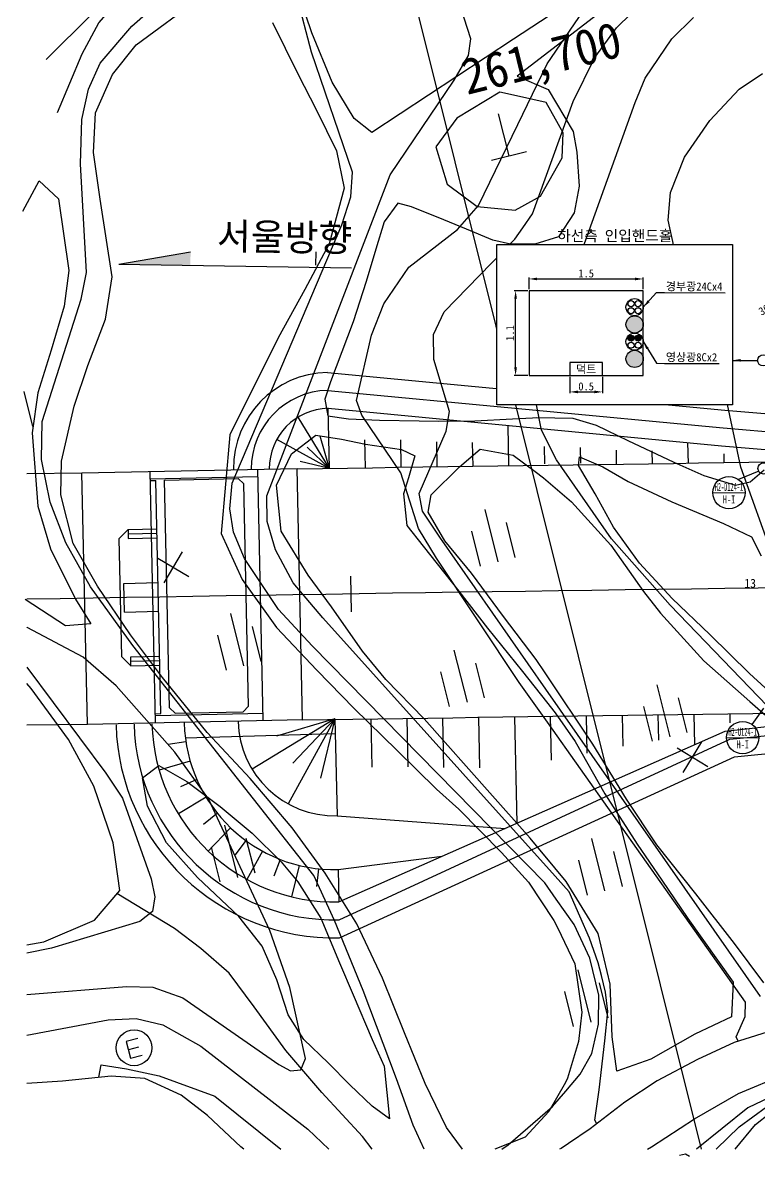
# Model space of a CAD drawing. Header units: millimetres. Extents: x 17866 to 18193, y 67412 to 67509.
# Drawn here: x 18022.4 to 18063.5, y 67411.5 to 67474.7 of the extents above; entities that cross this region are included whole.
import ezdxf
from ezdxf.enums import TextEntityAlignment as Align

# ---------------------------------------------------------------- set-up
doc = ezdxf.new("R2010")
doc.units = ezdxf.units.MM
doc.set_wipeout_variables(frame=1)
doc.header["$PDMODE"] = 35
for name, color, linetype in [('TT-MANH', 4, 'Continuous'), ('TX-LINE', 2, 'Continuous'), ('TZ-BASE', 253, 'Continuous'), ('TZ-DIMS', 1, 'Continuous'), ('TZ-LEAL', 1, 'Continuous'), ('TZ-LEAT', 3, 'Continuous'), ('TZ-LINE', 7, 'Continuous'), ('TZ-TEX2', 3, 'Continuous'), ('TZ-TEXT', 6, 'Continuous')]:
    doc.layers.add(name, color=color, linetype=linetype)
doc.styles.add('GR', font='GulimChe.ttf')
doc.styles.get("Standard").update_dxf_attribs({"font": 'GulimChe.ttf'})
doc.dimstyles.new('D150', dxfattribs={"dimscale": 0.15, "dimtxt": 3, "dimasz": 3, "dimexe": 0.5, "dimexo": 0.5, "dimgap": 0.5, "dimtad": 1, "dimdec": 0, "dimzin": 1, "dimdsep": 46, "dimlunit": 6, "dimtxsty": 'Standard', "dimcen": 1, "dimclrd": 1, "dimclre": 1, "dimclrt": 3, "dimadec": 0, "dimazin": 0, "dimtfac": 1, "dimtdec": 0, "dimtix": 1, "dimtmove": 2, "dimatfit": 3, "dimfxl": 0, "dimtvp": 2, "dimlwd": -1, "dimlwe": -1, "dimarcsym": 0})
doc.dimstyles.new('지시선150', dxfattribs={"dimscale": 0.15, "dimtxt": 3, "dimasz": 3, "dimexe": 0.5, "dimexo": 0.5, "dimgap": 0.5, "dimtad": 1, "dimdec": 0, "dimzin": 1, "dimdsep": 46, "dimlunit": 6, "dimtxsty": 'Standard', "dimcen": 1, "dimclrd": 6, "dimclre": 6, "dimclrt": 3, "dimadec": 0, "dimazin": 0, "dimtfac": 1, "dimtdec": 0, "dimtix": 1, "dimtmove": 2, "dimatfit": 3, "dimfxl": 0, "dimtvp": 2, "dimlwd": -1, "dimlwe": -1, "dimarcsym": 0})

# ---------------------------------------------------------------- blocks, each defined once
blk = doc.blocks.new('*D16')
at = {"layer": 'Defpoints', "color": 0, "ltscale": 2}
for p in [(18052.929, 67455.028), (18054.748, 67455.028), (18054.748, 67454.11)]:
    blk.add_point(p, dxfattribs=at)
at = {"layer": 'TZ-DIMS', "color": 1, "ltscale": 2}
for p, q in [((18052.929, 67454.953), (18052.929, 67454.035)), ((18054.748, 67454.953), (18054.748, 67454.035)), ((18053.379, 67454.11), (18054.298, 67454.11))]:
    blk.add_line(p, q, dxfattribs=at)
for points in [[(18053.379, 67454.185), (18053.379, 67454.035), (18052.929, 67454.11)], [(18054.298, 67454.185), (18054.298, 67454.035), (18054.748, 67454.11)]]:
    blk.add_solid(points, dxfattribs=at)
at = {"layer": 'TZ-DIMS', "color": 3, "ltscale": 2, "insert": (18053.838, 67454.415), "char_height": 0.45, "attachment_point": 5}
blk.add_mtext('0.5', dxfattribs=at)
blk = doc.blocks.new('*D17')
at = {"layer": 'Defpoints', "color": 0, "ltscale": 2}
for p in [(18049.906, 67459.753), (18050.658, 67459.753), (18050.658, 67455.028)]:
    blk.add_point(p, dxfattribs=at)
at = {"layer": 'TZ-DIMS', "color": 1, "ltscale": 2}
for p, q in [((18050.583, 67459.753), (18049.831, 67459.753)), ((18049.906, 67455.478), (18049.906, 67459.303)), ((18050.583, 67455.028), (18049.831, 67455.028))]:
    blk.add_line(p, q, dxfattribs=at)
for points in [[(18049.831, 67459.303), (18049.981, 67459.303), (18049.906, 67459.753)], [(18049.831, 67455.478), (18049.981, 67455.478), (18049.906, 67455.028)]]:
    blk.add_solid(points, dxfattribs=at)
at = {"layer": 'TZ-DIMS', "color": 3, "ltscale": 2, "insert": (18049.6, 67457.391), "char_height": 0.45, "attachment_point": 5, "rotation": 90}
blk.add_mtext('1.1', dxfattribs=at)
blk = doc.blocks.new('*D18')
at = {"layer": 'Defpoints', "color": 0, "ltscale": 2}
for p in [(18057.018, 67460.406), (18050.658, 67459.753), (18057.018, 67459.753)]:
    blk.add_point(p, dxfattribs=at)
at = {"layer": 'TZ-DIMS', "color": 1, "ltscale": 2}
for p, q in [((18050.658, 67459.828), (18050.658, 67460.481)), ((18051.108, 67460.406), (18056.568, 67460.406)), ((18057.018, 67459.828), (18057.018, 67460.481))]:
    blk.add_line(p, q, dxfattribs=at)
for points in [[(18051.108, 67460.481), (18051.108, 67460.331), (18050.658, 67460.406)], [(18056.568, 67460.481), (18056.568, 67460.331), (18057.018, 67460.406)]]:
    blk.add_solid(points, dxfattribs=at)
at = {"layer": 'TZ-DIMS', "color": 3, "ltscale": 2, "insert": (18053.838, 67460.712), "char_height": 0.45, "attachment_point": 5}
blk.add_mtext('1.5', dxfattribs=at)

msp = doc.modelspace()

# ---------------------------------------------------------------- hatches: boundary and pattern name
at = {"layer": 'TZ-BASE'}
msp.add_hatch(color=256, dxfattribs=at).paths.add_polyline_path([(18031.795, 67461.911), (18027.805, 67461.231), (18031.783, 67461.168)])

# ---------------------------------------------------------------- linework, layer by layer
at = {"layer": 'TT-MANH'}
for centre in [(18063.71, 67455.87, -21590.237), (18063.727, 67449.846, -21590.237)]:
    msp.add_circle(centre, 0.315, dxfattribs=at)
at = {"layer": 'TZ-BASE'}
for p, q in [((18060.262, 67411.897, -21590.237), (18042.933, 67481.397, -21590.237)), ((18056.679, 67478.303, -21646.146), (18049.792, 67473.77, -21646.146)), ((18026.69, 67474.673, -21650.237), (18029.464, 67477.891, -21650.237)), ((18028.515, 67474.493, -21649.237), (18032.429, 67477.952, -21649.237)), ((18038.538, 67473.045, -21648.237), (18037.35, 67477.563, -21648.237)), ((18047.406, 67473.791, -21647.237), (18046.393, 67476.933, -21647.237)), ((18057.069, 67477.156, -21641.213), (18049.989, 67471.715, -21641.213)), ((18051.667, 67472.393, -21646.237), (18055.043, 67477.346, -21646.237)), ((18028.767, 67473.463, -21648.445), (18032.487, 67476.207, -21648.445)), ((18038.546, 67474.121, -21646.146), (18037.714, 67476.626, -21646.146)), ((18055.524, 67474.41, -21645.237), (18057.15, 67475.992, -21645.237)), ((18023.752, 67472.637, -21610.091), (18026.312, 67475.182, -21610.091)), ((18058.613, 67473.781, -21644.237), (18059.823, 67474.98, -21644.237)), ((18025.747, 67472.956, -21650.237), (18026.69, 67474.673, -21650.237)), ((18026.758, 67472.434, -21649.237), (18028.515, 67474.493, -21649.237)), ((18036.354, 67474.699, -21648.445), (18037.775, 67471.833, -21648.445)), ((18054.321, 67472.747, -21645.237), (18055.524, 67474.41, -21645.237)), ((18039.68, 67471.372, -21646.146), (18038.546, 67474.121, -21646.146)), ((18049.792, 67473.77, -21646.146), (18041.901, 67468.576, -21646.146)), ((18047.281, 67472.86, -21647.237), (18047.406, 67473.791, -21647.237)), ((18057.124, 67471.59, -21644.237), (18058.613, 67473.781, -21644.237)), ((18027.439, 67471.805, -21648.445), (18028.767, 67473.463, -21648.445)), ((18040.809, 67466.367, -21648.237), (18038.538, 67473.045, -21648.237)), ((18024.384, 67469.692, -21650.237), (18025.747, 67472.956, -21650.237)), ((18026.102, 67470.982, -21649.237), (18026.758, 67472.434, -21649.237)), ((18046.484, 67471.48, -21647.237), (18047.281, 67472.86, -21647.237)), ((18050.028, 67469.018, -21646.237), (18051.667, 67472.393, -21646.237)), ((18053.12, 67470.303, -21645.237), (18054.321, 67472.747, -21645.237)), ((18026.488, 67469.672, -21648.445), (18027.439, 67471.805, -21648.445)), ((18037.775, 67471.833, -21648.445), (18038.817, 67469.82, -21648.445)), ((18049.989, 67471.715, -21641.213), (18051.713, 67470.969, -21641.213)), ((18062.358, 67470.983, -21643.237), (18063.668, 67471.855, -21643.237)), ((18040.91, 67469.351, -21646.146), (18039.68, 67471.372, -21646.146)), ((18042.916, 67466.21, -21647.237), (18046.484, 67471.48, -21647.237)), ((18056.563, 67470.249, -21644.237), (18057.124, 67471.59, -21644.237)), ((18025.728, 67469.291, -21649.237), (18026.102, 67470.982, -21649.237)), ((18049.025, 67470.81, -21645.702), (18046.639, 67469.366, -21645.702)), ((18049.95, 67470.605, -21645.702), (18049.025, 67470.81, -21645.702)), ((18051.615, 67470.235, -21645.702), (18049.95, 67470.605, -21645.702)), ((18051.713, 67470.969, -21641.213), (18053.117, 67468.627, -21641.213)), ((18060.733, 67469.233, -21643.237), (18062.358, 67470.983, -21643.237)), ((18038.817, 67469.82, -21648.445), (18039.931, 67467.553, -21648.445)), ((18050.856, 67464.044, -21645.237), (18053.12, 67470.303, -21645.237)), ((18051.096, 67454.989, -21644.237), (18056.563, 67470.249, -21644.237)), ((18052.566, 67468.541, -21645.702), (18051.615, 67470.235, -21645.702)), ((18025.668, 67466.828, -21649.237), (18025.728, 67469.291, -21649.237)), ((18026.39, 67467.458, -21648.445), (18026.488, 67469.672, -21648.445)), ((18041.901, 67468.576, -21646.146), (18040.91, 67469.351, -21646.146)), ((18046.639, 67469.366, -21645.702), (18045.46, 67467.765, -21645.702)), ((18059.321, 67467.187, -21643.237), (18060.733, 67469.233, -21643.237)), ((18047.838, 67464.505, -21646.237), (18050.028, 67469.018, -21646.237)), ((18053.117, 67468.627, -21641.213), (18053.317, 67467.468, -21641.213)), ((18052.506, 67467.162, -21645.702), (18052.566, 67468.541, -21645.702)), ((18026.757, 67464.848, -21648.445), (18026.39, 67467.458, -21648.445)), ((18039.931, 67467.553, -21648.445), (18040.362, 67465.463, -21648.445)), ((18045.46, 67467.765, -21645.702), (18046.101, 67465.686, -21645.702)), ((18053.317, 67467.468, -21641.213), (18053.443, 67465.579, -21641.213)), ((18025.997, 67460.77, -21649.237), (18025.668, 67466.828, -21649.237)), ((18051.303, 67465.019, -21645.702), (18052.506, 67467.162, -21645.702)), ((18058.54, 67465.227, -21643.237), (18059.321, 67467.187, -21643.237)), ((18036.042, 67448.309, -21647.237), (18042.916, 67466.21, -21647.237)), ((18040.734, 67464.992, -21648.237), (18040.809, 67466.367, -21648.237)), ((18022.439, 67464.18, -21649.887), (18023.35, 67465.876, -21649.887)), ((18023.35, 67465.876, -21649.887), (18024.436, 67464.865, -21649.887)), ((18040.362, 67465.463, -21648.445), (18039.514, 67462.362, -21648.445)), ((18046.101, 67465.686, -21645.702), (18047.762, 67464.442, -21645.702)), ((18053.443, 67465.579, -21641.213), (18053.168, 67464.084, -21641.213)), ((18024.436, 67464.865, -21649.887), (18025.014, 67460.886, -21649.887)), ((18027.425, 67460.529, -21648.445), (18026.757, 67464.848, -21648.445)), ((18040.222, 67463.43, -21648.237), (18040.734, 67464.992, -21648.237)), ((18050.255, 67464.445, -21645.702), (18051.303, 67465.019, -21645.702)), ((18058.405, 67463.688, -21643.237), (18058.54, 67465.227, -21643.237)), ((18043.338, 67464.621, -21641.213), (18042.581, 67463.587, -21641.213)), ((18044.103, 67464.42, -21641.213), (18043.338, 67464.621, -21641.213)), ((18045.912, 67463.692, -21641.213), (18044.103, 67464.42, -21641.213)), ((18046.673, 67463.157, -21646.237), (18047.838, 67464.505, -21646.237)), ((18047.762, 67464.442, -21645.702), (18049.887, 67464.243, -21645.702)), ((18049.887, 67464.243, -21645.702), (18050.255, 67464.445, -21645.702)), ((18042.581, 67463.587, -21641.213), (18042.117, 67462.06, -21641.213)), ((18047.165, 67463.177, -21641.213), (18045.912, 67463.692, -21641.213)), ((18050.314, 67463.257, -21645.237), (18050.856, 67464.044, -21645.237)), ((18053.168, 67464.084, -21641.213), (18052.294, 67462.763, -21641.213)), ((18058.717, 67462.229, -21643.237), (18058.405, 67463.688, -21643.237)), ((18034.117, 67449.018, -21648.237), (18040.222, 67463.43, -21648.237)), ((18043.956, 67461.06, -21646.237), (18046.673, 67463.157, -21646.237)), ((18048.645, 67462.568, -21641.213), (18047.165, 67463.177, -21641.213)), ((18049.873, 67462.616, -21645.237), (18050.314, 67463.257, -21645.237)), ((18039.514, 67462.362, -21648.445), (18038.168, 67459.827, -21648.445)), ((18045.92, 67458.578, -21645.237), (18049.873, 67462.616, -21645.237)), ((18049.618, 67462.337, -21641.213), (18048.645, 67462.568, -21641.213)), ((18050.36, 67462.338, -21641.213), (18049.618, 67462.337, -21641.213)), ((18050.978, 67462.34, -21641.213), (18050.36, 67462.338, -21641.213)), ((18052.294, 67462.763, -21641.213), (18050.978, 67462.34, -21641.213)), ((18027.805, 67461.231, -21590.237), (18031.795, 67461.911, -21590.237)), ((18038.77, 67461.911, -21590.237), (18038.758, 67461.168, -21590.237)), ((18042.117, 67462.06, -21641.213), (18041.577, 67460.264, -21641.213)), ((18061.229, 67455.683, -21643.237), (18058.717, 67462.229, -21643.237)), ((18027.805, 67461.231, -21590.237), (18040.762, 67461.024, -21590.237)), ((18042.569, 67459.018, -21646.237), (18043.956, 67461.06, -21646.237)), ((18025.014, 67460.886, -21649.887), (18024.759, 67458.889, -21649.887)), ((18025.689, 67459.277, -21649.237), (18025.997, 67460.77, -21649.237)), ((18027.049, 67458.161, -21648.445), (18027.425, 67460.529, -21648.445)), ((18038.168, 67459.827, -21648.445), (18036.669, 67457.131, -21648.445)), ((18041.577, 67460.264, -21641.213), (18040.85, 67458.015, -21641.213)), ((18023.529, 67452.463, -21649.237), (18025.689, 67459.277, -21649.237)), ((18024.759, 67458.889, -21649.887), (18024.024, 67456.432, -21649.887)), ((18041.884, 67457.27, -21646.237), (18042.569, 67459.018, -21646.237)), ((18045.339, 67457.306, -21645.237), (18045.92, 67458.578, -21645.237)), ((18026.079, 67455.588, -21648.445), (18027.049, 67458.161, -21648.445)), ((18040.85, 67458.015, -21641.213), (18039.596, 67454.681, -21641.213)), ((18041.038, 67453.627, -21646.237), (18041.884, 67457.27, -21646.237)), ((18045.345, 67455.916, -21645.237), (18045.339, 67457.306, -21645.237)), ((18036.669, 67457.131, -21648.445), (18033.984, 67451.726, -21648.445)), ((18024.024, 67456.432, -21649.887), (18023.291, 67454.058, -21649.887)), ((18025.309, 67453.321, -21648.445), (18026.079, 67455.588, -21648.445)), ((18046.228, 67453.023, -21645.237), (18045.345, 67455.916, -21645.237)), ((18062.453, 67449.907, -21643.237), (18061.229, 67455.683, -21643.237)), ((18039.596, 67454.681, -21641.213), (18039.281, 67453.712, -21641.213)), ((18039.424, 67455.196, -21590.237), (18061.566, 67453.098, -21590.237)), ((18051.045, 67453.476, -21644.237), (18051.096, 67454.989, -21644.237)), ((18022.5, 67454.125, -21649.929), (18022.984, 67452.185, -21649.929)), ((18023.291, 67454.058, -21649.887), (18022.963, 67451.834, -21649.887)), ((18039.446, 67454.196, -21590.237), (18061.477, 67452.102, -21590.237)), ((18039.281, 67453.712, -21641.213), (18039.449, 67452.784, -21641.213)), ((18041.338, 67452.816, -21646.237), (18041.038, 67453.627, -21646.237)), ((18051.358, 67451.984, -21644.237), (18051.045, 67453.476, -21644.237)), ((18024.609, 67450.255, -21648.445), (18025.309, 67453.321, -21648.445)), ((18039.449, 67452.784, -21641.213), (18040.592, 67452.607, -21641.213)), ((18039.539, 67449.838, -21590.237), (18039.467, 67453.196, -21590.237)), ((18039.467, 67453.196, -21590.237), (18061.388, 67451.106, -21590.237)), ((18043.505, 67449.599, -21646.237), (18041.338, 67452.816, -21646.237)), ((18046.029, 67451.915, -21645.237), (18046.228, 67453.023, -21645.237)), ((18061.566, 67453.098, -21590.237), (18070.073, 67452.396, -21590.237)), ((18023.496, 67450.349, -21649.237), (18023.529, 67452.463, -21649.237)), ((18039.539, 67449.838, -21590.237), (18037.797, 67452.71, -21590.237)), ((18040.592, 67452.607, -21641.213), (18042.325, 67452.531, -21641.213)), ((18042.325, 67452.531, -21641.213), (18044.541, 67452.497, -21641.213)), ((18044.541, 67452.497, -21641.213), (18045.586, 67452.472, -21641.213)), ((18045.586, 67452.472, -21641.213), (18047.639, 67452.507, -21641.213)), ((18047.639, 67452.507, -21641.213), (18049.734, 67452.604, -21641.213)), ((18049.538, 67449.985, -21590.237), (18049.49, 67452.24, -21590.237)), ((18049.734, 67452.604, -21641.213), (18050.84, 67452.674, -21641.213)), ((18050.84, 67452.674, -21641.213), (18051.098, 67452.69, -21641.213)), ((18051.098, 67452.69, -21641.213), (18053.105, 67452.643, -21641.213)), ((18053.105, 67452.643, -21641.213), (18054.405, 67452.251, -21641.213)), ((18054.405, 67452.251, -21641.213), (18056.168, 67451.4, -21641.213)), ((18022.963, 67451.834, -21649.887), (18023.286, 67447.74, -21649.887)), ((18033.984, 67451.726, -21648.445), (18033.491, 67446.225, -21648.445)), ((18037.41, 67450.655, -21646.167), (18038.774, 67451.704, -21646.167)), ((18038.774, 67451.704, -21646.167), (18040.208, 67451.473, -21646.167)), ((18039.539, 67449.838, -21590.237), (18039.011, 67451.651, -21590.237)), ((18044.526, 67448.449, -21645.237), (18046.029, 67451.915, -21645.237)), ((18052.193, 67450.33, -21644.237), (18051.358, 67451.984, -21644.237)), ((18061.477, 67452.102, -21590.237), (18070.35, 67451.37, -21590.237)), ((18039.539, 67449.838, -21590.237), (18036.594, 67451.455, -21590.237)), ((18039.539, 67449.838, -21590.237), (18038.286, 67451.038, -21590.237)), ((18040.208, 67451.473, -21646.167), (18041.535, 67451.206, -21646.167)), ((18041.539, 67449.881, -21590.237), (18041.505, 67451.431, -21590.237)), ((18041.535, 67451.206, -21646.167), (18043.551, 67450.908, -21646.167)), ((18043.539, 67449.899, -21590.237), (18043.506, 67451.434, -21590.237)), ((18043.551, 67450.908, -21646.167), (18044.289, 67450.541, -21646.167)), ((18045.539, 67449.928, -21590.237), (18045.509, 67451.327, -21590.237)), ((18046.772, 67449.931, -21644.829), (18047.925, 67450.926, -21644.829)), ((18047.539, 67449.956, -21590.237), (18047.51, 67451.292, -21590.237)), ((18047.925, 67450.926, -21644.829), (18049.772, 67450.593, -21644.829)), ((18051.536, 67450.095, -21590.237), (18051.515, 67451.077, -21590.237)), ((18053.536, 67450.138, -21590.237), (18053.517, 67451.007, -21590.237)), ((18056.168, 67451.4, -21641.213), (18058.73, 67450.199, -21641.213)), ((18059.538, 67450.129, -21590.237), (18059.513, 67451.284, -21590.237)), ((18061.388, 67451.106, -21590.237), (18071.406, 67450.279, -21590.237)), ((18023.966, 67447.968, -21649.237), (18023.496, 67450.349, -21649.237)), ((18024.569, 67448.374, -21648.445), (18024.609, 67450.255, -21648.445)), ((18036.58, 67448.914, -21646.167), (18037.41, 67450.655, -21646.167)), ((18039.539, 67449.838, -21590.237), (18037.894, 67450.241, -21590.237)), ((18044.289, 67450.541, -21646.167), (18043.941, 67449.322, -21646.167)), ((18049.772, 67450.593, -21644.829), (18050.988, 67449.676, -21644.829)), ((18055.247, 67445.93, -21644.237), (18052.193, 67450.33, -21644.237)), ((18053.408, 67450.015, -21643.617), (18053.471, 67450.494, -21643.617)), ((18053.471, 67450.494, -21643.617), (18054.764, 67449.934, -21643.617)), ((18055.538, 67450.071, -21590.237), (18055.521, 67450.861, -21590.237)), ((18057.538, 67450.1, -21590.237), (18057.522, 67450.828, -21590.237)), ((18061.537, 67450.157, -21590.237), (18061.527, 67450.651, -21590.237)), ((18025.741, 67449.592, -21590.237), (18037.739, 67449.85, -21590.237)), ((18029.841, 67435.677, -21590.237), (18029.54, 67449.674, -21590.237)), ((18035.839, 67435.806, -21590.237), (18035.539, 67449.803, -21590.237)), ((18038.039, 67435.853, -21590.237), (18037.739, 67449.85, -21590.237)), ((18045.197, 67448.367, -21644.829), (18046.772, 67449.931, -21644.829)), ((18050.988, 67449.676, -21644.829), (18051.452, 67449.327, -21644.829)), ((18054.342, 67448.426, -21643.617), (18053.408, 67450.015, -21643.617)), ((18054.764, 67449.934, -21643.617), (18056.172, 67449.119, -21643.617)), ((18058.73, 67450.199, -21641.213), (18060.392, 67449.457, -21641.213)), ((18066.047, 67439.875, -21643.237), (18062.453, 67449.907, -21643.237)), ((18062.97, 67449.093, -21641.213), (18063.753, 67449.77, -21641.213)), ((18022.667, 67449.556, -21590.237), (18025.741, 67449.592, -21590.237)), ((18026.042, 67435.596, -21590.237), (18025.741, 67449.592, -21590.237)), ((18029.549, 67449.274, -21590.237), (18035.548, 67449.403, -21590.237)), ((18029.551, 67449.174, -21590.237), (18029.851, 67449.18, -21590.237)), ((18030.13, 67436.183, -21590.237), (18029.851, 67449.18, -21590.237)), ((18030.351, 67449.191, -21590.237), (18034.45, 67449.279, -21590.237)), ((18030.623, 67436.494, -21590.237), (18030.351, 67449.191, -21590.237)), ((18033.977, 67447.588, -21648.237), (18034.117, 67449.018, -21648.237)), ((18034.756, 67448.986, -21590.237), (18034.45, 67449.279, -21590.237)), ((18035.022, 67436.588, -21590.237), (18034.756, 67448.986, -21590.237)), ((18044.502, 67446.5, -21646.237), (18043.505, 67449.599, -21646.237)), ((18043.941, 67449.322, -21646.167), (18043.651, 67448.435, -21646.167)), ((18051.452, 67449.327, -21644.829), (18053.025, 67447.981, -21644.829)), ((18056.172, 67449.119, -21643.617), (18058.612, 67447.987, -21643.617)), ((18060.392, 67449.457, -21641.213), (18062.167, 67448.919, -21641.213)), ((18062.167, 67448.919, -21641.213), (18062.97, 67449.093, -21641.213)), ((18025.245, 67445.666, -21648.445), (18024.569, 67448.374, -21648.445)), ((18036.845, 67446.349, -21646.167), (18036.58, 67448.914, -21646.167)), ((18043.651, 67448.435, -21646.167), (18043.846, 67446.67, -21646.167)), ((18044.71, 67447.461, -21645.237), (18044.526, 67448.449, -21645.237)), ((18045.03, 67447.412, -21644.829), (18045.197, 67448.367, -21644.829)), ((18055.37, 67446.581, -21643.617), (18054.342, 67448.426, -21643.617)), ((18023.286, 67447.74, -21649.887), (18023.997, 67445.365, -21649.887)), ((18024.838, 67445.691, -21649.237), (18023.966, 67447.968, -21649.237)), ((18036.065, 67446.879, -21647.237), (18036.042, 67448.309, -21647.237)), ((18053.025, 67447.981, -21644.829), (18055.221, 67445.563, -21644.829)), ((18058.612, 67447.987, -21643.617), (18061.487, 67446.773, -21643.617)), ((18034.186, 67446.297, -21648.237), (18033.977, 67447.588, -21648.237)), ((18045.682, 67446.015, -21645.237), (18044.71, 67447.461, -21645.237)), ((18045.963, 67445.802, -21644.829), (18045.03, 67447.412, -21644.829)), ((18027.82, 67445.936, -21590.237), (18028.309, 67446.447, -21590.237)), ((18028.309, 67446.447, -21590.237), (18029.909, 67446.481, -21590.237)), ((18028.309, 67446.447, -21590.237), (18028.32, 67445.947, -21590.237)), ((18036.523, 67445.307, -21647.237), (18036.065, 67446.879, -21647.237)), ((18043.846, 67446.67, -21646.167), (18044.758, 67445.52, -21646.167)), ((18045.491, 67444.851, -21646.237), (18044.502, 67446.5, -21646.237)), ((18049.889, 67444.884, -21644.829), (18049.406, 67446.825, -21644.829)), ((18056.809, 67444.572, -21643.617), (18055.37, 67446.581, -21643.617)), ((18061.487, 67446.773, -21643.617), (18063.045, 67446.035, -21643.617)), ((18027.962, 67439.338, -21590.237), (18027.82, 67445.936, -21590.237)), ((18028.315, 67446.197, -21590.237), (18029.914, 67446.231, -21590.237)), ((18028.32, 67445.947, -21590.237), (18029.92, 67445.981, -21590.237)), ((18033.491, 67446.225, -21648.445), (18034.676, 67443.662, -21648.445)), ((18034.799, 67444.832, -21648.237), (18034.186, 67446.297, -21648.237)), ((18038.347, 67443.898, -21646.167), (18036.845, 67446.349, -21646.167)), ((18051.59, 67437.549, -21645.237), (18045.682, 67446.015, -21645.237)), ((18047.949, 67444.4, -21644.829), (18047.465, 67446.341, -21644.829)), ((18058.512, 67442.217, -21644.237), (18055.247, 67445.93, -21644.237)), ((18063.045, 67446.035, -21643.617), (18063.584, 67444.965, -21643.617)), ((18023.997, 67445.365, -21649.887), (18025.381, 67442.564, -21649.887)), ((18026.218, 67443.255, -21649.237), (18024.838, 67445.691, -21649.237)), ((18026.605, 67443.284, -21648.445), (18025.245, 67445.666, -21648.445)), ((18037.514, 67443.474, -21647.237), (18036.523, 67445.307, -21647.237)), ((18044.758, 67445.52, -21646.167), (18046.739, 67443.006, -21646.167)), ((18047.453, 67444, -21644.829), (18045.963, 67445.802, -21644.829)), ((18055.221, 67445.563, -21644.829), (18057.032, 67442.994, -21644.829)), ((18036.7, 67441.977, -21648.237), (18034.799, 67444.832, -21648.237)), ((18050.11, 67437.919, -21646.237), (18045.491, 67444.851, -21646.237)), ((18058.625, 67442.589, -21643.617), (18056.809, 67444.572, -21643.617)), ((18049.231, 67441.6, -21644.829), (18047.453, 67444, -21644.829)), ((18028.452, 67440.567, -21648.445), (18026.605, 67443.284, -21648.445)), ((18028.074, 67443.441, -21590.237), (18029.973, 67443.482, -21590.237)), ((18028.108, 67441.841, -21590.237), (18028.074, 67443.441, -21590.237)), ((18034.676, 67443.662, -21648.445), (18036.588, 67440.984, -21648.445)), ((18039.163, 67441.512, -21647.237), (18037.514, 67443.474, -21647.237)), ((18039.651, 67442.126, -21646.167), (18038.347, 67443.898, -21646.167)), ((18040.705, 67443.849, -21590.237), (18040.735, 67441.849, -21590.237)), ((18028.574, 67439.977, -21649.237), (18026.218, 67443.255, -21649.237)), ((18046.739, 67443.006, -21646.167), (18048.344, 67440.948, -21646.167)), ((18057.032, 67442.994, -21644.829), (18057.983, 67441.781, -21644.829)), ((18024.834, 67441.081, -21649.887), (18022.576, 67442.541, -21649.887)), ((18025.381, 67442.564, -21649.887), (18026.24, 67441.188, -21649.887)), ((18041.384, 67439.664, -21646.167), (18039.651, 67442.126, -21646.167)), ((18070.255, 67430.031, -21644.237), (18058.512, 67442.217, -21644.237)), ((18060.735, 67440.592, -21643.617), (18058.625, 67442.589, -21643.617)), ((18028.108, 67441.841, -21590.237), (18030.008, 67441.882, -21590.237)), ((18034.02, 67441.762, -21648.717), (18034.745, 67438.851, -21648.717)), ((18038.564, 67439.952, -21648.237), (18036.7, 67441.977, -21648.237)), ((18052.108, 67427.116, -21647.237), (18039.163, 67441.512, -21647.237)), ((18051.05, 67439.198, -21644.829), (18049.231, 67441.6, -21644.829)), ((18057.983, 67441.781, -21644.829), (18060.398, 67439.122, -21644.829)), ((18022.686, 67440.988, -21650.237), (18022.667, 67441.005, -21650.237)), ((18025.811, 67439.321, -21650.237), (18022.686, 67440.988, -21650.237)), ((18026.24, 67441.188, -21649.887), (18024.834, 67441.081, -21649.887)), ((18035.232, 67441.033, -21648.717), (18035.716, 67439.093, -21648.717)), ((18036.588, 67440.984, -21648.445), (18038.826, 67438.605, -21648.445)), ((18048.344, 67440.948, -21646.167), (18050.287, 67438.52, -21646.167)), ((18030.231, 67438.188, -21648.445), (18028.452, 67440.567, -21648.445)), ((18033.291, 67440.55, -21648.717), (18033.775, 67438.609, -21648.717)), ((18062.941, 67438.424, -21643.617), (18060.735, 67440.592, -21643.617)), ((18038.666, 67427.156, -21649.237), (18028.574, 67439.977, -21649.237)), ((18051.535, 67426.749, -21648.237), (18038.564, 67439.952, -21648.237)), ((18042.673, 67438.08, -21646.167), (18041.384, 67439.664, -21646.167)), ((18027.647, 67437.727, -21650.237), (18025.811, 67439.321, -21650.237)), ((18027.962, 67439.338, -21590.237), (18028.472, 67438.848, -21590.237)), ((18028.462, 67439.348, -21590.237), (18030.061, 67439.383, -21590.237)), ((18028.472, 67438.848, -21590.237), (18028.462, 67439.348, -21590.237)), ((18028.467, 67439.098, -21590.237), (18030.067, 67439.133, -21590.237)), ((18028.472, 67438.848, -21590.237), (18030.072, 67438.883, -21590.237)), ((18048.169, 67437.055, -21646.668), (18047.685, 67438.996, -21646.668)), ((18051.545, 67438.458, -21644.829), (18051.05, 67439.198, -21644.829)), ((18060.398, 67439.122, -21644.829), (18062.955, 67436.854, -21644.829)), ((18022.667, 67438.775, -21651.237), (18027.078, 67432.862, -21651.237)), ((18038.826, 67438.605, -21648.445), (18040.908, 67436.463, -21648.445)), ((18046.229, 67436.571, -21646.668), (18045.745, 67438.512, -21646.668)), ((18050.287, 67438.52, -21646.167), (18051.626, 67436.833, -21646.167)), ((18054.211, 67434.477, -21644.829), (18051.545, 67438.458, -21644.829)), ((18065.253, 67436.293, -21643.617), (18062.941, 67438.424, -21643.617)), ((18022.903, 67437.589, -21845.237), (18022.667, 67437.867, -21845.237)), ((18030.918, 67434.034, -21650.237), (18027.647, 67437.727, -21650.237)), ((18032.711, 67435.129, -21648.445), (18030.231, 67438.188, -21648.445)), ((18044.816, 67435.894, -21646.167), (18042.673, 67438.08, -21646.167)), ((18051.682, 67435.695, -21646.237), (18050.11, 67437.919, -21646.237)), ((18024.994, 67434.736, -21845.237), (18022.903, 67437.589, -21845.237)), ((18063.546, 67420.417, -21645.237), (18051.59, 67437.549, -21645.237)), ((18059.474, 67435.121, -21644.829), (18058.99, 67437.061, -21644.829)), ((18030.623, 67436.494, -21590.237), (18030.93, 67436.201, -21590.237)), ((18035.022, 67436.588, -21590.237), (18034.729, 67436.282, -21590.237)), ((18040.908, 67436.463, -21648.445), (18043.296, 67434.141, -21648.445)), ((18051.626, 67436.833, -21646.167), (18052.111, 67436.222, -21646.167)), ((18057.534, 67434.637, -21644.829), (18057.05, 67436.577, -21644.829)), ((18062.955, 67436.854, -21644.829), (18066.4, 67433.816, -21644.829)), ((18026.042, 67435.596, -21590.237), (18038.039, 67435.853, -21590.237)), ((18029.83, 67436.177, -21590.237), (18030.13, 67436.183, -21590.237)), ((18029.832, 67436.077, -21590.237), (18035.831, 67436.206, -21590.237)), ((18030.93, 67436.201, -21590.237), (18034.729, 67436.282, -21590.237)), ((18039.839, 67435.881, -21590.237), (18035.221, 67433.082, -21590.237)), ((18039.839, 67435.881, -21590.237), (18036.574, 67434.931, -21590.237)), ((18039.839, 67435.881, -21590.237), (18037.24, 67431.148, -21590.237)), ((18039.839, 67435.881, -21590.237), (18037.487, 67433.426, -21590.237)), ((18039.839, 67435.881, -21590.237), (18039.029, 67432.579, -21590.237)), ((18039.839, 67435.881, -21590.237), (18039.955, 67430.483, -21590.237)), ((18041.839, 67435.873, -21590.237), (18041.897, 67433.204, -21590.237)), ((18043.839, 67435.902, -21590.237), (18043.897, 67433.206, -21590.237)), ((18048.464, 67431.759, -21646.167), (18044.816, 67435.894, -21646.167)), ((18045.839, 67435.93, -21590.237), (18045.898, 67433.18, -21590.237)), ((18047.839, 67435.959, -21590.237), (18047.899, 67433.155, -21590.237)), ((18049.839, 67435.988, -21590.237), (18049.966, 67430.067, -21590.237)), ((18051.839, 67436.017, -21590.237), (18051.891, 67433.581, -21590.237)), ((18052.111, 67436.222, -21646.167), (18053.234, 67434.625, -21646.167)), ((18053.838, 67436.045, -21590.237), (18053.883, 67433.974, -21590.237)), ((18055.838, 67436.074, -21590.237), (18055.875, 67434.366, -21590.237)), ((18057.838, 67436.103, -21590.237), (18057.868, 67434.699, -21590.237)), ((18059.838, 67436.132, -21590.237), (18059.874, 67434.45, -21590.237)), ((18061.585, 67435.207, -21590.237), (18071.472, 67436.279, -21590.237)), ((18061.838, 67436.16, -21845.237), (18061.848, 67435.665, -21845.237)), ((18061.846, 67434.753, -21590.237), (18074.737, 67436.033, -21590.237)), ((18022.667, 67435.555, -21590.237), (18026.042, 67435.596, -21590.237)), ((18031.507, 67434.837, -21590.237), (18039.842, 67435.076, -21590.237)), ((18035.108, 67432.555, -21648.445), (18032.711, 67435.129, -21648.445)), ((18040.058, 67425.684, -21590.237), (18061.585, 67435.207, -21590.237)), ((18062.711, 67420.09, -21646.237), (18051.682, 67435.695, -21646.237)), ((18026.408, 67432.142, -21845.237), (18024.994, 67434.736, -21845.237)), ((18031.536, 67434.606, -21590.237), (18030.548, 67434.455, -21590.237)), ((18040.079, 67424.684, -21590.237), (18061.846, 67434.753, -21590.237)), ((18053.234, 67434.625, -21646.167), (18054.884, 67431.707, -21646.167)), ((18056.084, 67431.403, -21644.829), (18054.211, 67434.477, -21644.829)), ((18062.109, 67433.776, -21590.237), (18070.758, 67434.634, -21590.237)), ((18032.788, 67431.439, -21650.237), (18030.918, 67434.034, -21650.237)), ((18043.296, 67434.141, -21648.445), (18045.502, 67431.973, -21648.445)), ((18029.107, 67432.609, -21649.887), (18030.035, 67433.28, -21649.887)), ((18030.035, 67433.28, -21649.887), (18031.587, 67432.396, -21649.887)), ((18031.773, 67433.534, -21590.237), (18030.045, 67433.031, -21590.237)), ((18040.1, 67423.684, -21590.237), (18062.109, 67433.776, -21590.237)), ((18027.078, 67432.862, -21651.237), (18028.01, 67431.464, -21651.237)), ((18029.393, 67431.028, -21649.887), (18029.107, 67432.609, -21649.887)), ((18037.457, 67429.815, -21648.445), (18035.108, 67432.555, -21648.445)), ((18027.482, 67428.977, -21845.237), (18026.408, 67432.142, -21845.237)), ((18032.149, 67432.501, -21590.237), (18031.233, 67432.099, -21590.237)), ((18031.587, 67432.396, -21649.887), (18033.45, 67430.996, -21649.887)), ((18045.502, 67431.973, -21648.445), (18046.749, 67430.85, -21648.445)), ((18028.01, 67431.464, -21651.237), (18029.6, 67426.969, -21651.237)), ((18032.656, 67431.526, -21590.237), (18031.117, 67430.593, -21590.237)), ((18036.205, 67424.099, -21650.237), (18032.788, 67431.439, -21650.237)), ((18050.717, 67429.233, -21646.167), (18048.464, 67431.759, -21646.167)), ((18054.884, 67431.707, -21646.167), (18056.685, 67428.908, -21646.167)), ((18057.771, 67428.861, -21644.829), (18056.084, 67431.403, -21644.829)), ((18030.453, 67428.972, -21649.887), (18029.393, 67431.028, -21649.887)), ((18033.45, 67430.996, -21649.887), (18035.226, 67429.516, -21649.887)), ((18046.749, 67430.85, -21648.445), (18049.112, 67428.445, -21648.445)), ((18033.286, 67430.626, -21590.237), (18032.506, 67430, -21590.237)), ((18039.955, 67430.483, -21590.237), (18049.317, 67429.78, -21590.237)), ((18034.028, 67429.816, -21590.237), (18032.783, 67428.516, -21590.237)), ((18035.226, 67429.516, -21649.887), (18036.851, 67427.917, -21649.887)), ((18039.292, 67427.287, -21648.445), (18037.457, 67429.815, -21648.445)), ((18027.847, 67426.325, -21845.237), (18027.482, 67428.977, -21845.237)), ((18032.189, 67427.055, -21649.887), (18030.453, 67428.972, -21649.887)), ((18034.869, 67429.109, -21590.237), (18034.278, 67428.303, -21590.237)), ((18035.385, 67427.287, -21650.138), (18034.901, 67429.228, -21650.138)), ((18052.085, 67427.59, -21646.167), (18050.717, 67429.233, -21646.167)), ((18054.143, 67429.222, -21646.668), (18054.868, 67426.311, -21646.668)), ((18056.685, 67428.908, -21646.167), (18058.062, 67426.902, -21646.167)), ((18059.953, 67426.128, -21644.829), (18057.771, 67428.861, -21644.829)), ((18033.444, 67426.803, -21650.138), (18032.96, 67428.744, -21650.138)), ((18035.796, 67428.518, -21590.237), (18034.929, 67426.94, -21590.237)), ((18040.019, 67427.483, -21590.237), (18045.812, 67428.229, -21590.237)), ((18049.112, 67428.445, -21648.445), (18050.63, 67426.789, -21648.445)), ((18055.355, 67428.493, -21646.668), (18055.839, 67426.553, -21646.668)), ((18036.791, 67428.054, -21590.237), (18036.429, 67427.122, -21590.237)), ((18036.851, 67427.917, -21649.887), (18037.764, 67426.81, -21649.887)), ((18037.839, 67427.723, -21590.237), (18037.411, 67425.975, -21590.237)), ((18038.921, 67427.532, -21590.237), (18038.812, 67426.538, -21590.237)), ((18052.723, 67426.823, -21646.167), (18052.085, 67427.59, -21646.167)), ((18053.414, 67428.01, -21646.668), (18053.898, 67426.069, -21646.668)), ((18029.6, 67426.969, -21651.237), (18029.796, 67425.97, -21651.237)), ((18034.477, 67424.863, -21649.887), (18032.189, 67427.055, -21649.887)), ((18039.811, 67424.658, -21649.237), (18038.666, 67427.156, -21649.237)), ((18041.051, 67424.469, -21648.445), (18039.292, 67427.287, -21648.445)), ((18040.019, 67427.483, -21590.237), (18040.058, 67425.684, -21590.237)), ((18052.885, 67426.253, -21647.237), (18052.108, 67427.116, -21647.237)), ((18058.062, 67426.902, -21646.167), (18059.496, 67424.767, -21646.167)), ((18026.436, 67424.671, -21845.237), (18027.847, 67426.325, -21845.237)), ((18037.764, 67426.81, -21649.887), (18039.056, 67424.787, -21649.887)), ((18050.63, 67426.789, -21648.445), (18052.042, 67424.656, -21648.445)), ((18052.172, 67425.842, -21648.237), (18051.535, 67426.749, -21648.237)), ((18054.5, 67423.92, -21646.167), (18052.723, 67426.823, -21646.167)), ((18053.478, 67424.893, -21647.237), (18052.885, 67426.253, -21647.237)), ((18030.892, 67424.204, -21651.518), (18027.695, 67426.147, -21651.518)), ((18029.796, 67425.97, -21651.237), (18029.676, 67425.156, -21651.237)), ((18053.161, 67424.431, -21648.237), (18052.172, 67425.842, -21648.237)), ((18062.112, 67423.376, -21644.829), (18059.953, 67426.128, -21644.829)), ((18029.676, 67425.156, -21651.237), (18028.964, 67424.587, -21651.237)), ((18023.62, 67423.456, -21845.237), (18026.436, 67424.671, -21845.237)), ((18028.964, 67424.587, -21651.237), (18024.038, 67423.109, -21651.237)), ((18035.786, 67423.215, -21649.887), (18034.477, 67424.863, -21649.887)), ((18039.056, 67424.787, -21649.887), (18040.097, 67422.294, -21649.887)), ((18041.417, 67420.744, -21649.237), (18039.811, 67424.658, -21649.237)), ((18042.486, 67421.435, -21648.445), (18041.051, 67424.469, -21648.445)), ((18052.042, 67424.656, -21648.445), (18052.252, 67424.223, -21648.445)), ((18054.046, 67422.556, -21648.237), (18053.161, 67424.431, -21648.237)), ((18054.02, 67423.664, -21647.237), (18053.478, 67424.893, -21647.237)), ((18059.496, 67424.767, -21646.167), (18062.037, 67421.204, -21646.167)), ((18032.371, 67423.093, -21651.518), (18030.892, 67424.204, -21651.518)), ((18037.332, 67420.909, -21650.237), (18036.205, 67424.099, -21650.237)), ((18052.252, 67424.223, -21648.445), (18053.212, 67422.24, -21648.445)), ((18055.171, 67421.108, -21646.167), (18054.5, 67423.92, -21646.167)), ((18022.667, 67423.289, -21845.237), (18023.62, 67423.456, -21845.237)), ((18024.038, 67423.109, -21651.237), (18022.667, 67422.827, -21651.237)), ((18033.941, 67421.706, -21651.518), (18032.371, 67423.093, -21651.518)), ((18036.603, 67421.338, -21649.887), (18035.786, 67423.215, -21649.887)), ((18054.515, 67422.299, -21647.237), (18054.02, 67423.664, -21647.237)), ((18063.73, 67421.171, -21644.829), (18062.112, 67423.376, -21644.829)), ((18054.542, 67420.494, -21648.237), (18054.046, 67422.556, -21648.237)), ((18040.097, 67422.294, -21649.887), (18040.856, 67420.503, -21649.887)), ((18053.212, 67422.24, -21648.445), (18053.597, 67419.545, -21648.445)), ((18054.696, 67421.575, -21647.237), (18054.515, 67422.299, -21647.237)), ((18035.345, 67419.845, -21651.518), (18033.941, 67421.706, -21651.518)), ((18037.229, 67419.386, -21649.887), (18036.603, 67421.338, -21649.887)), ((18043.713, 67418.389, -21648.445), (18042.486, 67421.435, -21648.445)), ((18055.066, 67419.233, -21646.668), (18054.582, 67421.173, -21646.668)), ((18054.924, 67420.657, -21647.237), (18054.696, 67421.575, -21647.237)), ((18062.037, 67421.204, -21646.167), (18061.933, 67419.284, -21646.167)), ((18022.667, 67420.533, -21650.237), (18028.219, 67420.979, -21650.237)), ((18028.219, 67420.979, -21650.237), (18029.697, 67420.935, -21650.237)), ((18029.697, 67420.935, -21650.237), (18031.355, 67420.331, -21650.237)), ((18038.207, 67416.957, -21650.237), (18037.332, 67420.909, -21650.237)), ((18043.263, 67415.816, -21649.237), (18041.417, 67420.744, -21649.237)), ((18053.126, 67418.749, -21646.668), (18052.642, 67420.689, -21646.668)), ((18055.038, 67419.582, -21647.237), (18054.924, 67420.657, -21647.237)), ((18055.293, 67418.174, -21646.167), (18055.171, 67421.108, -21646.167)), ((18031.355, 67420.331, -21650.237), (18036.704, 67416.63, -21650.237)), ((18040.856, 67420.503, -21649.887), (18041.918, 67418.008, -21649.887)), ((18054.53, 67418.876, -21648.237), (18054.542, 67420.494, -21648.237)), ((18062.701, 67419.291, -21646.237), (18062.711, 67420.09, -21646.237)), ((18037.1, 67417.403, -21651.518), (18035.345, 67419.845, -21651.518)), ((18038.11, 67418.008, -21649.887), (18037.229, 67419.386, -21649.887)), ((18053.597, 67419.545, -21648.445), (18053.419, 67417.9, -21648.445)), ((18054.88, 67417.951, -21647.237), (18055.038, 67419.582, -21647.237)), ((18061.933, 67419.284, -21646.167), (18059.902, 67418.306, -21646.167)), ((18062.197, 67418.171, -21646.237), (18062.701, 67419.291, -21646.237)), ((18022.667, 67418.258, -21649.237), (18027.195, 67419.106, -21649.237)), ((18027.195, 67419.106, -21649.237), (18028.761, 67419.193, -21649.237)), ((18028.761, 67419.193, -21649.237), (18030.253, 67418.84, -21649.237)), ((18030.253, 67418.84, -21649.237), (18032.367, 67417.652, -21649.237)), ((18054.158, 67417.233, -21648.237), (18054.53, 67418.876, -21648.237)), ((18028.859, 67418.071, -21647.964), (18028.214, 67417.91, -21647.964)), ((18039.454, 67416.715, -21649.887), (18038.11, 67418.008, -21649.887)), ((18041.918, 67418.008, -21649.887), (18042.585, 67416.536, -21649.887)), ((18044.864, 67415.557, -21648.445), (18043.713, 67418.389, -21648.445)), ((18055.544, 67416.258, -21646.167), (18055.293, 67418.174, -21646.167)), ((18059.902, 67418.306, -21646.167), (18057.436, 67416.929, -21646.167)), ((18064.519, 67418.618, -21650.802), (18062.078, 67417.845, -21650.802)), ((18062.302, 67417.916, -21646.237), (18062.197, 67418.171, -21646.237)), ((18028.214, 67417.91, -21647.964), (18028.447, 67416.976, -21647.964)), ((18028.895, 67417.584, -21647.964), (18028.331, 67417.443, -21647.964)), ((18032.367, 67417.652, -21649.237), (18038.33, 67413.019, -21649.237)), ((18039.109, 67415.056, -21651.518), (18037.1, 67417.403, -21651.518)), ((18053.419, 67417.9, -21648.445), (18052.807, 67415.856, -21648.445)), ((18054.564, 67415.204, -21647.237), (18054.88, 67417.951, -21647.237)), ((18062.078, 67417.845, -21650.802), (18060.049, 67416.91, -21650.802)), ((18028.447, 67416.976, -21647.964), (18029.092, 67417.137, -21647.964)), ((18037.934, 67416.319, -21650.237), (18038.207, 67416.957, -21650.237)), ((18053.508, 67416.083, -21648.237), (18054.158, 67417.233, -21648.237)), ((18057.436, 67416.929, -21646.167), (18055.544, 67416.258, -21646.167)), ((18060.049, 67416.91, -21650.802), (18057.8, 67415.711, -21650.802)), ((18026.68, 67415.909, -21648.237), (18026.808, 67416.598, -21648.237)), ((18026.808, 67416.598, -21648.237), (18028.218, 67416.388, -21648.237)), ((18028.218, 67416.388, -21648.237), (18030.047, 67416.001, -21648.237)), ((18036.704, 67416.63, -21650.237), (18037.371, 67416.27, -21650.237)), ((18037.371, 67416.27, -21650.237), (18037.934, 67416.319, -21650.237)), ((18040.677, 67415.489, -21649.887), (18039.454, 67416.715, -21649.887)), ((18042.585, 67416.536, -21649.887), (18042.874, 67413.593, -21649.887)), ((18024.657, 67415.701, -21651.037), (18022.663, 67415.558, -21651.037)), ((18027.369, 67415.98, -21651.037), (18024.657, 67415.701, -21651.037)), ((18029.245, 67415.835, -21651.037), (18027.369, 67415.98, -21651.037)), ((18031.276, 67414.908, -21651.037), (18029.245, 67415.835, -21651.037)), ((18030.047, 67416.001, -21648.237), (18033.145, 67414.858, -21648.237)), ((18041.922, 67414.305, -21649.887), (18040.677, 67415.489, -21649.887)), ((18044.206, 67413.248, -21649.237), (18043.263, 67415.816, -21649.237)), ((18046.054, 67413.119, -21648.445), (18044.864, 67415.557, -21648.445)), ((18052.678, 67415.628, -21648.445), (18051.762, 67413.998, -21648.445)), ((18052.807, 67415.856, -21648.445), (18052.678, 67415.628, -21648.445)), ((18052.702, 67415.146, -21648.237), (18053.508, 67416.083, -21648.237)), ((18057.8, 67415.711, -21650.802), (18055.99, 67414.515, -21650.802)), ((18062.33, 67415.01, -21628.248), (18064.909, 67416.089, -21628.248)), ((18066.365, 67415.888, -21845.237), (18062.839, 67414.202, -21845.237)), ((18032.733, 67413.777, -21651.037), (18031.276, 67414.908, -21651.037)), ((18033.145, 67414.858, -21648.237), (18036.82, 67411.897, -21648.237)), ((18041.366, 67412.613, -21651.518), (18039.109, 67415.056, -21651.518)), ((18051.965, 67414.288, -21648.237), (18052.702, 67415.146, -21648.237)), ((18054.316, 67413.525, -21647.237), (18054.564, 67415.204, -21647.237)), ((18059.883, 67413.59, -21628.248), (18062.33, 67415.01, -21628.248)), ((18042.874, 67413.593, -21649.887), (18041.922, 67414.305, -21649.887)), ((18049.491, 67412.144, -21648.237), (18051.965, 67414.288, -21648.237)), ((18055.99, 67414.515, -21650.802), (18054.063, 67413.029, -21650.802)), ((18062.366, 67413.151, -21646.237), (18064.653, 67414.827, -21646.237)), ((18034.603, 67412.042, -21651.037), (18032.733, 67413.777, -21651.037)), ((18051.762, 67413.998, -21648.445), (18050.445, 67412.57, -21648.445)), ((18057.472, 67412.043, -21628.248), (18059.883, 67413.59, -21628.248)), ((18062.839, 67414.202, -21845.237), (18059.996, 67411.897, -21845.237)), ((18063.278, 67413.275, -21645.237), (18064.082, 67413.908, -21645.237)), ((18038.33, 67413.019, -21649.237), (18039.507, 67411.897, -21649.237)), ((18044.817, 67411.897, -21649.237), (18044.206, 67413.248, -21649.237)), ((18046.952, 67411.897, -21648.445), (18046.054, 67413.119, -21648.445)), ((18054.063, 67413.029, -21650.802), (18052.848, 67412.218, -21650.802)), ((18054.441, 67413.32, -21647.237), (18054.316, 67413.525, -21647.237)), ((18061.103, 67411.917, -21646.237), (18062.366, 67413.151, -21646.237)), ((18062.136, 67411.897, -21645.237), (18063.278, 67413.275, -21645.237)), ((18041.917, 67411.897, -21651.518), (18041.366, 67412.613, -21651.518)), ((18050.445, 67412.57, -21648.445), (18048.746, 67411.897, -21648.445)), ((18034.76, 67411.897, -21651.037), (18034.603, 67412.042, -21651.037)), ((18049.141, 67411.897, -21648.237), (18049.491, 67412.144, -21648.237)), ((18052.446, 67411.95, -21651.037), (18052.358, 67411.897, -21651.037)), ((18052.848, 67412.218, -21651.037), (18052.446, 67411.95, -21651.037)), ((18057.264, 67411.897, -21628.248), (18057.472, 67412.043, -21628.248)), ((18061.089, 67411.897, -21646.237), (18061.103, 67411.917, -21646.237)), ((18059.382, 67411.632, -21647.237), (18059.043, 67411.548, -21647.237)), ((18059.593, 67411.505, -21647.237), (18059.382, 67411.632, -21647.237))]:
    msp.add_line(p, q, dxfattribs=at)
for points, elevation in [([(18049.539, 67467.272), (18048.958, 67469.601)], -21645.304), ([(18048.569, 67467.03), (18050.509, 67467.514)], -21645.304), ([(18048.193, 67447.553), (18048.919, 67444.642)], -21644.829), ([(18030.32, 67443.476), (18031.35, 67445.19)], -21648.719), ([(18029.978, 67444.848), (18031.692, 67443.818)], -21648.719), ([(18046.473, 67439.724), (18047.199, 67436.813)], -21646.668), ([(18057.778, 67437.79), (18058.504, 67434.879)], -21644.829), ([(18059.249, 67432.895), (18060.279, 67434.609)], -21644.915), ([(18058.907, 67434.267), (18060.621, 67433.237)], -21644.915), ([(18033.689, 67429.956), (18034.415, 67427.045)], -21650.138), ([(18053.37, 67421.902), (18054.096, 67418.991)], -21646.668)]:
    msp.add_lwpolyline(points, dxfattribs=dict(at, elevation=elevation))
msp.add_circle((18028.645, 67417.556, -21647.964), 1, dxfattribs=at)
for centre, radius, start, end in [((18039.539, 67449.838, -21590.237), 5.36, 91.22929, 180.47604), ((18039.539, 67449.838, -21590.237), 4.36, 91.22929, 180.47604), ((18039.539, 67449.838, -21590.237), 3.36, 91.22929, 180.47604), ((18195.145, 57444.041, -21590.237), 10007, 90.3890232, 90.9012743), ((18195.145, 57444.041, -21590.237), 10000, 90.3089485, 90.988277), ((18195.145, 57444.041, -21590.237), 9993, 90.3892189, 90.9008162), ((18039.839, 67435.881, -21590.237), 5.4, 181.52062, 271.22929), ((18039.839, 67435.881, -21590.237), 12.2, 181.52062, 271.22929), ((18039.839, 67435.881, -21590.237), 11.2, 181.52062, 271.22929), ((18039.839, 67435.881, -21590.237), 10.2, 181.52062, 271.22929), ((18039.839, 67435.881, -21590.237), 8.4, 181.52062, 271.22929)]:
    msp.add_arc(centre, radius, start, end, dxfattribs=at)
at = {"layer": 'TZ-LEAL'}
for p, q in [((18063.457, 67449.688, -21590.237), (18062.325, 67449.223, -21590.237)), ((18060.896, 67448.486, -21590.237), (18062.696, 67448.504, -21590.237)), ((18063.729, 67436.484, -21590.237), (18063.073, 67435.58, -21590.237)), ((18061.659, 67434.832, -21590.237), (18063.459, 67434.85, -21590.237))]:
    msp.add_line(p, q, dxfattribs=at)
for centre in [(18061.796, 67448.495, -21590.237), (18062.559, 67434.841, -21590.237)]:
    msp.add_circle(centre, 0.9, dxfattribs=at)

# ---------------------------------------------------------------- texts
at = {"layer": 'TZ-BASE'}
for s, height, rotation, p in [('261,700', 2, 14, (18047.195, 67470.659, -21845.237)), ('서울방향', 1.5, 359.08138, (18033.259, 67462.052, -21590.237))]:
    msp.add_text(s, height=height, rotation=rotation, dxfattribs=at).set_placement(p)
at = {"layer": 'TZ-LEAT', "style": 'GR'}
msp.add_text('309K743', height=0.45, rotation=29.80685, dxfattribs=at).set_placement((18063.611, 67458.349, -21590.237))
for s, width, p in [('H2-D124-1', 0.5, (18061.793, 67448.819, -21590.237)), ('H-I', 0.8, (18061.8, 67448.12, -21590.237)), ('H2-U124-1', 0.5, (18062.558, 67435.165, -21590.237)), ('H-I', 0.8, (18062.565, 67434.466, -21590.237))]:
    msp.add_text(s, height=0.45, rotation=0.56814, dxfattribs=dict(at, width=width)).set_placement(p, align=Align.MIDDLE)
at = {"layer": 'TZ-LEAT'}
msp.add_text('13', height=0.5, dxfattribs=at).set_placement((18062.977, 67443.439), align=Align.MIDDLE)

# ---------------------------------------------------------------- next in the draw order: wipeouts: each hides what was drawn before it
msp.add_wipeout([(18048.863, 67462.33), (18048.863, 67453.395), (18062.002, 67453.395), (18062.002, 67462.33)]).dxf.layer = 'TX-LINE'

# ---------------------------------------------------------------- next in the draw order: hatches: boundary and pattern name
at = {"layer": 'TZ-LINE'}
h = msp.add_hatch(color=256, dxfattribs=at)
h.dxf.hatch_style = 1
h.paths.add_polyline_path([(18056.058, 67457.871, 1), (18057.018, 67457.871, 1)])
h.paths.add_polyline_path([(18057.018, 67455.951, 1), (18056.058, 67455.951, 1)])
h = msp.add_hatch(color=256, dxfattribs=at)
h.dxf.hatch_style = 1
h.paths.add_polyline_path([(18056.174, 67457.108, -1), (18056.511, 67457.108, -1)])
h = msp.add_hatch(color=256, dxfattribs=at)
h.dxf.hatch_style = 1
h.paths.add_polyline_path([(18056.903, 67457.108, 1), (18056.566, 67457.108, 1)])

# ---------------------------------------------------------------- next in the draw order: linework, layer by layer
for points in [[(18050.658, 67459.753), (18050.658, 67455.028), (18057.018, 67455.028), (18057.018, 67459.753)], [(18052.929, 67455.028), (18054.748, 67455.028), (18054.748, 67455.757), (18052.929, 67455.757)]]:
    msp.add_lwpolyline(points, close=True, dxfattribs=at)
at = {"layer": 'TZ-LINE', "ltscale": 2}
for centre, radius in [((18056.538, 67458.831), 0.48), ((18056.342, 67459.028), 0.168), ((18056.735, 67459.028), 0.168), ((18056.342, 67458.633), 0.168), ((18056.735, 67458.633), 0.168), ((18056.538, 67457.871), 0.48), ((18056.538, 67456.911), 0.48), ((18056.342, 67457.108), 0.168), ((18056.735, 67457.108), 0.168), ((18056.342, 67456.713), 0.168), ((18056.735, 67456.713), 0.168), ((18056.538, 67455.951), 0.48)]:
    msp.add_circle(centre, radius, dxfattribs=at)
at = {"layer": 'TZ-TEXT'}
msp.add_lwpolyline([(18048.863, 67462.33), (18062.002, 67462.33), (18062.002, 67453.395), (18048.863, 67453.395)], close=True, dxfattribs=at)

# ---------------------------------------------------------------- next in the draw order: texts
at = {"layer": 'TZ-DIMS', "char_height": 0.45, "attachment_point": 7, "rotation": 359.77594}
for s, insert in [('경부광24Cx4', (18058.281, 67459.719)), ('영상광8Cx2', (18058.281, 67455.778))]:
    msp.add_mtext(s, dxfattribs=dict(at, insert=insert))
at = {"layer": 'TZ-LEAT'}
msp.add_text('덕트', height=0.45, rotation=359.95505, dxfattribs=at).set_placement((18053.838, 67455.392), align=Align.MIDDLE)
at = {"layer": 'TZ-TEX2'}
msp.add_text('하선측 인입핸드홀', height=0.6, dxfattribs=at).set_placement((18055.433, 67462.83), align=Align.MIDDLE)

# ---------------------------------------------------------------- next in the draw order: dimensions: what is measured, and where the dimension line sits
at = {"layer": 'TZ-DIMS', "ltscale": 2}
for base, p1, p2, text, picture, middle in [((18057.018, 67460.406), (18050.658, 67459.753), (18057.018, 67459.753), '1.5', '*D18', (18053.838, 67460.712)), ((18054.748, 67454.11), (18052.929, 67455.028), (18054.748, 67455.028), '0.5', '*D16', (18053.838, 67454.415))]:
    dim = msp.add_linear_dim(base=base, p1=p1, p2=p2, text=text, dimstyle='D150', dxfattribs=at)
    dim.commit()
    dim.dimension.update_dxf_attribs({"geometry": picture, "text_midpoint": middle})
dim = msp.add_linear_dim(base=(18049.906, 67459.753), p1=(18050.658, 67455.028), p2=(18050.658, 67459.753), angle=90, text='1.1', dimstyle='D150', dxfattribs=at)
dim.commit()
dim.dimension.update_dxf_attribs({"geometry": '*D17', "text_midpoint": (18049.6, 67457.391)})

# ---------------------------------------------------------------- next in the draw order: leaders
at = {"layer": 'TZ-LEAL', "annotation_type": 0, "has_hookline": 1, "hookline_direction": 0, "horizontal_direction": (0.999992, -0.003911, 0)}
for points, text_width in [([(18057.018, 67458.831), (18057.763, 67459.646), (18058.206, 67459.645)], 3.305), ([(18057.018, 67456.911), (18057.763, 67455.705), (18058.206, 67455.703)], 2.969)]:
    msp.add_leader(points, dimstyle='D150', dxfattribs=dict(at, text_width=text_width))
at = {"layer": 'TZ-TEXT'}
msp.add_leader([(18062.002, 67455.87, -21590.237), (18063.395, 67455.87, -21590.237)], dimstyle='지시선150', dxfattribs=at)

doc.saveas('drawing.dxf')
